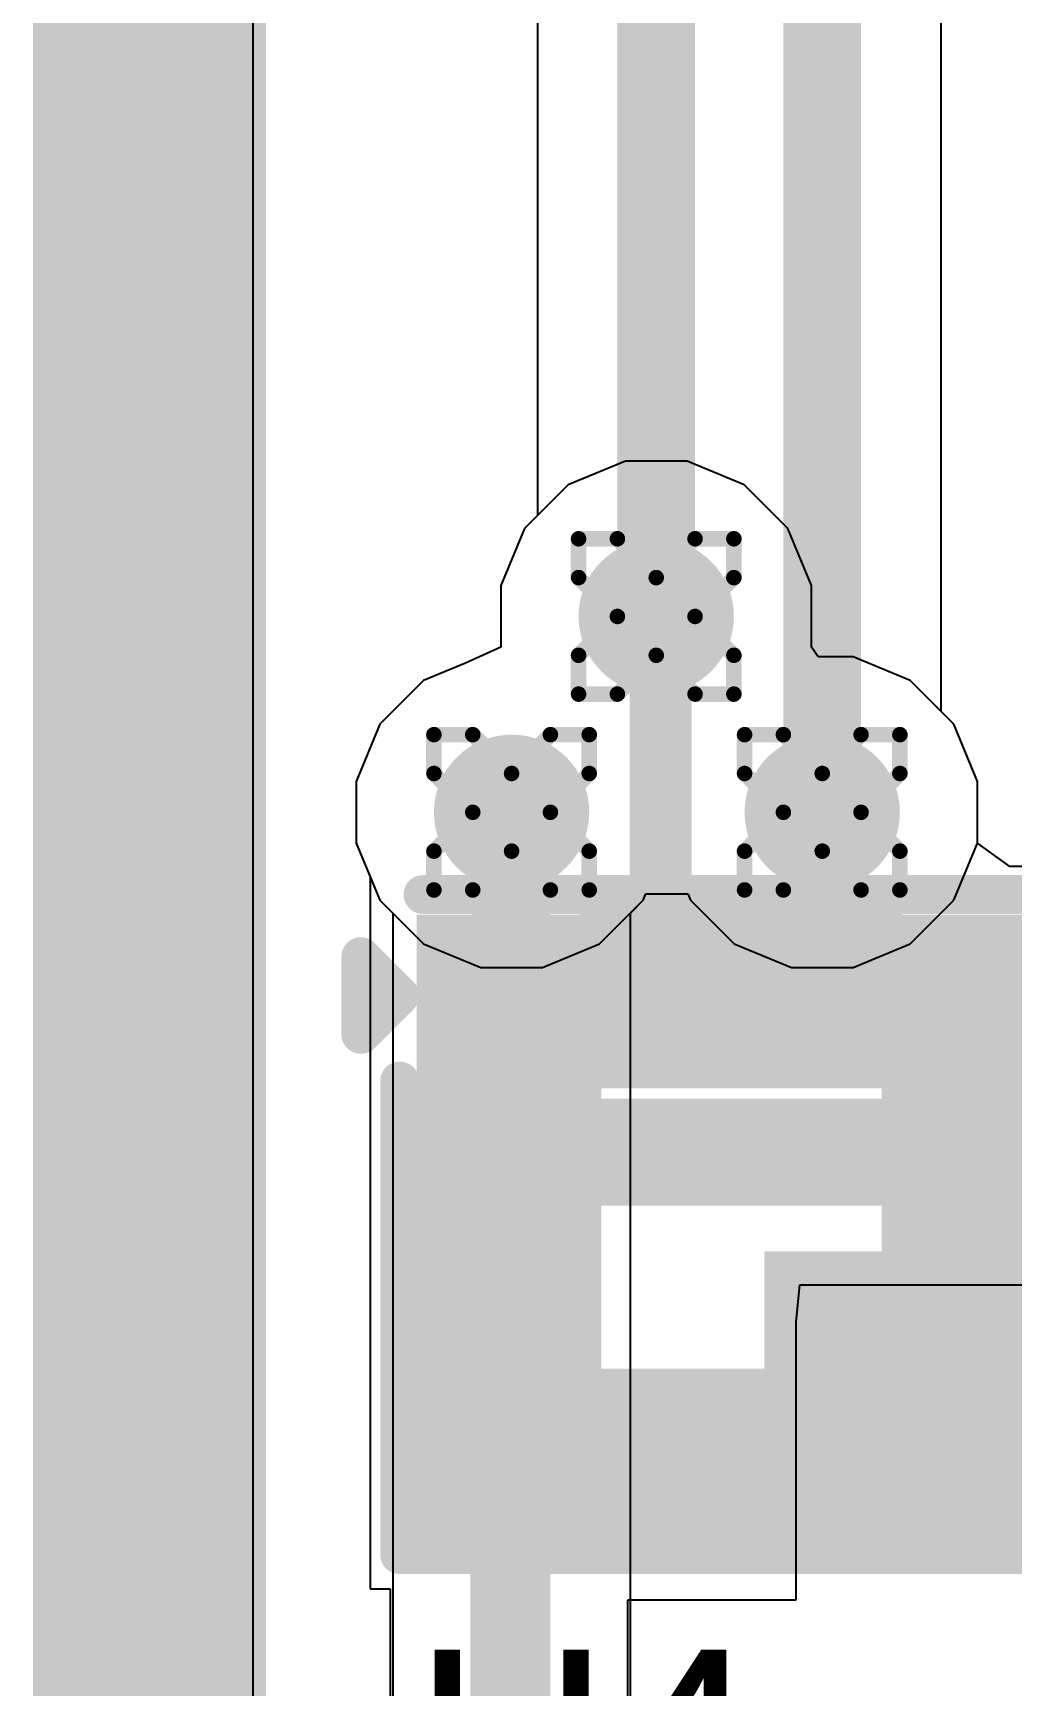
# Model space of a CAD drawing. Header units: inches. Extents: x -13 to 356, y -4 to 120.
# Drawn here: x -3.79 to -0.59, y 19.51 to 24.92 of the extents above; entities that cross this region are included whole.
import ezdxf

# ---------------------------------------------------------------- set-up
doc = ezdxf.new("R2010")
doc.units = ezdxf.units.IN
for name, color, linetype in [('Board_outline', 56, 'Continuous'), ('Bottom Layer', 5, 'Continuous'), ('Bottom Overlay', 54, 'Continuous'), ('Drill Drawing', 1, 'Continuous'), ('GND', 16, 'Continuous'), ('Keep-Out Layer', 6, 'Continuous'), ('POWER', 76, 'Continuous'), ('Top Layer', 1, 'Continuous'), ('Top Overlay', 2, 'Continuous'), ('Top Paste', 8, 'Continuous'), ('Top Solder', 216, 'Continuous'), ('Via Holes', 16, 'Continuous')]:
    doc.layers.add(name, color=color, linetype=linetype)
doc.styles.add('Arial', font='', dxfattribs={"height": 0.2})
doc.styles.get('Arial').set_extended_font_data('Arial')

# ---------------------------------------------------------------- blocks, each defined once
blk = doc.blocks.new('12_LGA__2_2__29')
at = {"layer": 'Top Layer'}
for points in [[(-0.96, 0.925), (-0.56, 0.925), (-0.56, 0.575), (-0.96, 0.575)], [(-0.425, 0.96), (-0.075, 0.96), (-0.075, 0.56), (-0.425, 0.56)], [(0.075, 0.96), (0.425, 0.96), (0.425, 0.56), (0.075, 0.56)], [(0.56, 0.925), (0.96, 0.925), (0.96, 0.575), (0.56, 0.575)], [(-0.96, 0.425), (-0.56, 0.425), (-0.56, 0.075), (-0.96, 0.075)], [(0.56, 0.425), (0.96, 0.425), (0.96, 0.075), (0.56, 0.075)], [(-0.96, -0.075), (-0.56, -0.075), (-0.56, -0.425), (-0.96, -0.425)], [(0.56, -0.075), (0.96, -0.075), (0.96, -0.425), (0.56, -0.425)], [(-0.96, -0.575), (-0.56, -0.575), (-0.56, -0.925), (-0.96, -0.925)], [(-0.425, -0.56), (-0.075, -0.56), (-0.075, -0.96), (-0.425, -0.96)], [(0.075, -0.56), (0.425, -0.56), (0.425, -0.96), (0.075, -0.96)], [(0.56, -0.575), (0.96, -0.575), (0.96, -0.925), (0.56, -0.925)]]:
    blk.add_hatch(color=1, dxfattribs=at).paths.add_polyline_path(points)
at = {"layer": 'Top Paste'}
for points in [[(-0.96, 0.925), (-0.56, 0.925), (-0.56, 0.575), (-0.96, 0.575)], [(-0.425, 0.96), (-0.075, 0.96), (-0.075, 0.56), (-0.425, 0.56)], [(0.075, 0.96), (0.425, 0.96), (0.425, 0.56), (0.075, 0.56)], [(0.56, 0.925), (0.96, 0.925), (0.96, 0.575), (0.56, 0.575)], [(-0.96, 0.425), (-0.56, 0.425), (-0.56, 0.075), (-0.96, 0.075)], [(0.56, 0.425), (0.96, 0.425), (0.96, 0.075), (0.56, 0.075)], [(-0.96, -0.075), (-0.56, -0.075), (-0.56, -0.425), (-0.96, -0.425)], [(0.56, -0.075), (0.96, -0.075), (0.96, -0.425), (0.56, -0.425)], [(-0.96, -0.575), (-0.56, -0.575), (-0.56, -0.925), (-0.96, -0.925)], [(-0.425, -0.56), (-0.075, -0.56), (-0.075, -0.96), (-0.425, -0.96)], [(0.075, -0.56), (0.425, -0.56), (0.425, -0.96), (0.075, -0.96)], [(0.56, -0.575), (0.96, -0.575), (0.96, -0.925), (0.56, -0.925)]]:
    blk.add_hatch(color=8, dxfattribs=at).paths.add_polyline_path(points)
at = {"layer": 'Top Solder'}
for points in [[(-0.5266, 1.0616), (0.0266, 1.0616), (0.0266, 0.4584), (-0.5266, 0.4584)], [(-0.0266, 1.0616), (0.5266, 1.0616), (0.5266, 0.4584), (-0.0266, 0.4584)], [(-1.0616, 1.0266), (-0.4584, 1.0266), (-0.4584, 0.4734), (-1.0616, 0.4734)], [(0.4584, 1.0266), (1.0616, 1.0266), (1.0616, 0.4734), (0.4584, 0.4734)], [(-1.0616, 0.5266), (-0.4584, 0.5266), (-0.4584, -0.0266), (-1.0616, -0.0266)], [(0.4584, 0.5266), (1.0616, 0.5266), (1.0616, -0.0266), (0.4584, -0.0266)], [(-1.0616, 0.0266), (-0.4584, 0.0266), (-0.4584, -0.5266), (-1.0616, -0.5266)], [(0.4584, 0.0266), (1.0616, 0.0266), (1.0616, -0.5266), (0.4584, -0.5266)], [(-1.0616, -0.4734), (-0.4584, -0.4734), (-0.4584, -1.0266), (-1.0616, -1.0266)], [(-0.5266, -0.4584), (0.0266, -0.4584), (0.0266, -1.0616), (-0.5266, -1.0616)], [(-0.0266, -0.4584), (0.5266, -0.4584), (0.5266, -1.0616), (-0.0266, -1.0616)], [(0.4584, -0.4734), (1.0616, -0.4734), (1.0616, -1.0266), (0.4584, -1.0266)]]:
    blk.add_hatch(color=216, dxfattribs=at).paths.add_polyline_path(points)
at = {"layer": 'Top Overlay'}
for points in [[(-1.0414, 1.0922, 0.127, 0.127, 0), (1.1176, 1.0922, 0.127, 0.127, 0)], [(1.1176, -1.0668, 0.127, 0.127, 0), (1.1176, 1.0922, 0.127, 0.127, 0)], [(-1.2446, 0.635, 0.127, 0.127, 0), (-1.2446, 0.889, 0.127, 0.127, 0)], [(-1.2446, 0.889, 0.127, 0.127, 0), (-1.1176, 0.762, 0.127, 0.127, 0)], [(-1.2446, 0.635, 0.127, 0.127, 0), (-1.1176, 0.762, 0.127, 0.127, 0)], [(-1.1176, -1.0668, 0.127, 0.127, 0), (-1.1176, 0.4826, 0.127, 0.127, 0)], [(-1.1176, -1.0668, 0.127, 0.127, 0), (1.1176, -1.0668, 0.127, 0.127, 0)]]:
    blk.add_lwpolyline(points, format="xyseb", dxfattribs=at)
for points in [[(-1.0732, 1.0922, 0.0635, 0.0635, 1), (-1.0096, 1.0922, 0.0635, 0.0635, 1)], [(1.0858, 1.0922, 0.0635, 0.0635, 1), (1.1494, 1.0922, 0.0635, 0.0635, 1)], [(1.0858, 1.0922, 0.0635, 0.0635, 1), (1.1494, 1.0922, 0.0635, 0.0635, 1)], [(-1.2764, 0.889, 0.0635, 0.0635, 1), (-1.2128, 0.889, 0.0635, 0.0635, 1)], [(-1.2764, 0.889, 0.0635, 0.0635, 1), (-1.2128, 0.889, 0.0635, 0.0635, 1)], [(-1.1494, 0.762, 0.0635, 0.0635, 1), (-1.0858, 0.762, 0.0635, 0.0635, 1)], [(-1.1494, 0.762, 0.0635, 0.0635, 1), (-1.0858, 0.762, 0.0635, 0.0635, 1)], [(-1.2764, 0.635, 0.0635, 0.0635, 1), (-1.2128, 0.635, 0.0635, 0.0635, 1)], [(-1.2764, 0.635, 0.0635, 0.0635, 1), (-1.2128, 0.635, 0.0635, 0.0635, 1)], [(-1.1494, 0.4826, 0.0635, 0.0635, 1), (-1.0858, 0.4826, 0.0635, 0.0635, 1)], [(-1.1494, -1.0668, 0.0635, 0.0635, 1), (-1.0858, -1.0668, 0.0635, 0.0635, 1)], [(-1.1494, -1.0668, 0.0635, 0.0635, 1), (-1.0858, -1.0668, 0.0635, 0.0635, 1)], [(1.0858, -1.0668, 0.0635, 0.0635, 1), (1.1494, -1.0668, 0.0635, 0.0635, 1)], [(1.0858, -1.0668, 0.0635, 0.0635, 1), (1.1494, -1.0668, 0.0635, 0.0635, 1)]]:
    blk.add_lwpolyline(points, format="xyseb", close=True, dxfattribs=at)

msp = doc.modelspace()

# ---------------------------------------------------------------- hatches: boundary and pattern name
at = {"layer": 'Bottom Layer'}
h = msp.add_hatch(color=5, dxfattribs=at)
edge = h.paths.add_edge_path()
edge.add_arc((-1.7518, 23.0076), 0.254, 0, 360)
h = msp.add_hatch(color=5, dxfattribs=at)
edge = h.paths.add_edge_path()
edge.add_arc((-2.2249, 22.367), 0.254, 0, 360)
h = msp.add_hatch(color=5, dxfattribs=at)
edge = h.paths.add_edge_path()
edge.add_arc((-1.2089, 22.367), 0.254, 0, 360)
at = {"layer": 'GND'}
h = msp.add_hatch(color=16, dxfattribs=at)
edge = h.paths.add_edge_path()
edge.add_arc((-1.7518, 23.0076), 0.254, 0, 360)
h = msp.add_hatch(color=16, dxfattribs=at)
edge = h.paths.add_edge_path()
edge.add_arc((-2.2249, 22.367), 0.254, 0, 360)
h = msp.add_hatch(color=16, dxfattribs=at)
edge = h.paths.add_edge_path()
edge.add_arc((-1.2089, 22.367), 0.254, 0, 360)
at = {"layer": 'POWER'}
h = msp.add_hatch(color=76, dxfattribs=at)
edge = h.paths.add_edge_path()
edge.add_arc((-1.7518, 23.0076), 0.254, 0, 360)
h = msp.add_hatch(color=76, dxfattribs=at)
edge = h.paths.add_edge_path()
edge.add_arc((-2.2249, 22.367), 0.254, 0, 360)
h = msp.add_hatch(color=76, dxfattribs=at)
edge = h.paths.add_edge_path()
edge.add_arc((-1.2089, 22.367), 0.254, 0, 360)
at = {"layer": 'Top Layer'}
h = msp.add_hatch(color=1, dxfattribs=at)
edge = h.paths.add_edge_path()
edge.add_arc((-1.7518, 23.0076), 0.254, 0, 360)
h = msp.add_hatch(color=1, dxfattribs=at)
edge = h.paths.add_edge_path()
edge.add_arc((-2.2249, 22.367), 0.254, 0, 360)
h = msp.add_hatch(color=1, dxfattribs=at)
edge = h.paths.add_edge_path()
edge.add_arc((-1.2089, 22.367), 0.254, 0, 360)
for points in [[(-0.7132, 21.0808), (1.9284, 21.0808), (1.9284, 21.9308), (-0.7132, 21.9308)], [(-2.2332, 21.0808), (-0.7132, 21.0808), (-0.7132, 21.4308), (-2.2332, 21.4308)], [(-1.3982, 20.0458), (-0.5132, 20.0458), (-0.5132, 20.9308), (-1.3982, 20.9308)], [(-1.3982, 19.8836), (1.9283, 19.8836), (1.9283, 20.2836), (-1.3982, 20.2836)]]:
    msp.add_hatch(color=1, dxfattribs=at).paths.add_polyline_path(points)
at = {"layer": 'Via Holes'}
h = msp.add_hatch(color=7, dxfattribs=at)
edge = h.paths.add_edge_path()
edge.add_arc((-1.7518, 23.0076), 0.127, 0, 360)
h = msp.add_hatch(color=7, dxfattribs=at)
edge = h.paths.add_edge_path()
edge.add_arc((-2.2249, 22.367), 0.127, 0, 360)
h = msp.add_hatch(color=7, dxfattribs=at)
edge = h.paths.add_edge_path()
edge.add_arc((-1.2089, 22.367), 0.127, 0, 360)

# ---------------------------------------------------------------- linework, layer by layer
at = {"layer": 'Board_outline'}
for points in [[(-3.4089, -2.0833, 0.762, 0.762, 0), (-3.4089, 42.6767, 0.762, 0.762, 0)], [(-3.4089, -2.0833, 0.762, 0.762, 0), (-3.4089, 42.6767, 0.762, 0.762, 0)], [(-3.4089, -2.0833, 0.762, 0.762, 0), (-3.4089, 42.6767, 0.762, 0.762, 0)], [(-3.4089, -2.1087, 0.762, 0.762, 0), (-3.4089, 42.6513, 0.762, 0.762, 0)]]:
    msp.add_lwpolyline(points, format="xyseb", dxfattribs=at)
at = {"layer": 'Bottom Layer'}
for p, q in [((-3.0702, -2.0604), (-3.0702, 42.6767)), ((-2.1403, 27.3749), (-2.1403, 23.3376)), ((-0.8204, 22.697), (-0.8204, 27.0792)), ((-2.1403, 23.3376), (-2.1825, 23.2954)), ((-2.1825, 23.2954), (-2.2598, 23.1086)), ((-2.2598, 23.1086), (-2.2598, 22.9066)), ((-2.2598, 22.9066), (-2.3757, 22.8544)), ((-2.3757, 22.8544), (-2.5127, 22.7977)), ((-2.5127, 22.7977), (-2.6556, 22.6548)), ((-2.6556, 22.6548), (-2.7329, 22.468)), ((-0.7782, 22.6548), (-0.8204, 22.697)), ((-0.7009, 22.468), (-0.7782, 22.6548)), ((-2.7329, 22.468), (-2.7329, 22.266)), ((-0.7009, 22.266), (-0.7009, 22.468)), ((-2.7329, 22.266), (-2.6556, 22.0792)), ((-0.7782, 22.0792), (-0.7009, 22.266)), ((-2.6556, 22.0792), (-2.6134, 22.037)), ((-1.8365, 22.037), (-1.7943, 22.0792)), ((-1.7943, 22.0792), (-1.7856, 22.1)), ((-1.7856, 22.1), (-1.6482, 22.1)), ((-1.6482, 22.1), (-1.6396, 22.0792)), ((-1.6396, 22.0792), (-1.4967, 21.9363)), ((-0.9211, 21.9363), (-0.7782, 22.0792)), ((-2.6134, 22.037), (-2.6134, 18.0957)), ((-1.8365, 18.924), (-1.8365, 22.037)), ((-1.4967, 21.9363), (-1.3099, 21.859)), ((-1.1079, 21.859), (-0.9211, 21.9363)), ((-1.3099, 21.859), (-1.1079, 21.859))]:
    msp.add_line(p, q, dxfattribs=at)
for points in [[(-1.7518, 23.0076, 0.254, 0.254, 0), (-1.7518, 27.3749, 0.254, 0.254, 0)], [(-1.2089, 22.367, 0.254, 0.254, 0), (-1.2089, 27.2401, 0.254, 0.254, 0)], [(-2.2249, 17.7658, 0.254, 0.254, 0), (-2.2249, 22.367, 0.254, 0.254, 0)]]:
    msp.add_lwpolyline(points, format="xyseb", dxfattribs=at)
for points in [[(-1.8153, 23.0076, 0.127, 0.127, 1), (-1.6883, 23.0076, 0.127, 0.127, 1)], [(-2.2884, 22.367, 0.127, 0.127, 1), (-2.1614, 22.367, 0.127, 0.127, 1)], [(-1.2724, 22.367, 0.127, 0.127, 1), (-1.1454, 22.367, 0.127, 0.127, 1)]]:
    msp.add_lwpolyline(points, format="xyseb", close=True, dxfattribs=at)
at = {"layer": 'Bottom Overlay'}
msp.add_lwpolyline([(-3.4089, -2.0833, 0.762, 0.762, 0), (-3.4089, 42.6767, 0.762, 0.762, 0)], format="xyseb", dxfattribs=at)
at = {"layer": 'Drill Drawing'}
for points in [[(-2.0058, 23.1346, 0.0508, 0.0508, 0), (-2.0058, 23.2616, 0.0508, 0.0508, 0)], [(-2.0058, 23.2616, 0.0508, 0.0508, 0), (-1.8788, 23.2616, 0.0508, 0.0508, 0)], [(-1.8788, 23.2616, 0.0508, 0.0508, 0), (-1.7518, 23.1346, 0.0508, 0.0508, 0)], [(-1.7518, 23.1346, 0.0508, 0.0508, 0), (-1.6248, 23.2616, 0.0508, 0.0508, 0)], [(-1.6248, 23.2616, 0.0508, 0.0508, 0), (-1.4978, 23.2616, 0.0508, 0.0508, 0)], [(-1.4978, 23.1346, 0.0508, 0.0508, 0), (-1.4978, 23.2616, 0.0508, 0.0508, 0)], [(-2.0058, 23.1346, 0.0508, 0.0508, 0), (-1.8788, 23.0076, 0.0508, 0.0508, 0)], [(-1.6248, 23.0076, 0.0508, 0.0508, 0), (-1.4978, 23.1346, 0.0508, 0.0508, 0)], [(-2.0058, 22.8806, 0.0508, 0.0508, 0), (-1.8788, 23.0076, 0.0508, 0.0508, 0)], [(-1.6248, 23.0076, 0.0508, 0.0508, 0), (-1.4978, 22.8806, 0.0508, 0.0508, 0)], [(-2.0058, 22.7536, 0.0508, 0.0508, 0), (-2.0058, 22.8806, 0.0508, 0.0508, 0)], [(-1.8788, 22.7536, 0.0508, 0.0508, 0), (-1.7518, 22.8806, 0.0508, 0.0508, 0)], [(-1.7518, 22.8806, 0.0508, 0.0508, 0), (-1.6248, 22.7536, 0.0508, 0.0508, 0)], [(-1.4978, 22.7536, 0.0508, 0.0508, 0), (-1.4978, 22.8806, 0.0508, 0.0508, 0)], [(-2.0058, 22.7536, 0.0508, 0.0508, 0), (-1.8788, 22.7536, 0.0508, 0.0508, 0)], [(-1.6248, 22.7536, 0.0508, 0.0508, 0), (-1.4978, 22.7536, 0.0508, 0.0508, 0)], [(-2.4789, 22.494, 0.0508, 0.0508, 0), (-2.4789, 22.621, 0.0508, 0.0508, 0)], [(-2.4789, 22.621, 0.0508, 0.0508, 0), (-2.3519, 22.621, 0.0508, 0.0508, 0)], [(-2.3519, 22.621, 0.0508, 0.0508, 0), (-2.2249, 22.494, 0.0508, 0.0508, 0)], [(-2.2249, 22.494, 0.0508, 0.0508, 0), (-2.0979, 22.621, 0.0508, 0.0508, 0)], [(-2.0979, 22.621, 0.0508, 0.0508, 0), (-1.9709, 22.621, 0.0508, 0.0508, 0)], [(-1.9709, 22.494, 0.0508, 0.0508, 0), (-1.9709, 22.621, 0.0508, 0.0508, 0)], [(-1.4629, 22.494, 0.0508, 0.0508, 0), (-1.4629, 22.621, 0.0508, 0.0508, 0)], [(-1.4629, 22.621, 0.0508, 0.0508, 0), (-1.3359, 22.621, 0.0508, 0.0508, 0)], [(-1.3359, 22.621, 0.0508, 0.0508, 0), (-1.2089, 22.494, 0.0508, 0.0508, 0)], [(-1.2089, 22.494, 0.0508, 0.0508, 0), (-1.0819, 22.621, 0.0508, 0.0508, 0)], [(-1.0819, 22.621, 0.0508, 0.0508, 0), (-0.9549, 22.621, 0.0508, 0.0508, 0)], [(-0.9549, 22.494, 0.0508, 0.0508, 0), (-0.9549, 22.621, 0.0508, 0.0508, 0)], [(-2.4789, 22.494, 0.0508, 0.0508, 0), (-2.3519, 22.367, 0.0508, 0.0508, 0)], [(-2.0979, 22.367, 0.0508, 0.0508, 0), (-1.9709, 22.494, 0.0508, 0.0508, 0)], [(-1.4629, 22.494, 0.0508, 0.0508, 0), (-1.3359, 22.367, 0.0508, 0.0508, 0)], [(-1.0819, 22.367, 0.0508, 0.0508, 0), (-0.9549, 22.494, 0.0508, 0.0508, 0)], [(-2.4789, 22.24, 0.0508, 0.0508, 0), (-2.3519, 22.367, 0.0508, 0.0508, 0)], [(-2.0979, 22.367, 0.0508, 0.0508, 0), (-1.9709, 22.24, 0.0508, 0.0508, 0)], [(-1.4629, 22.24, 0.0508, 0.0508, 0), (-1.3359, 22.367, 0.0508, 0.0508, 0)], [(-1.0819, 22.367, 0.0508, 0.0508, 0), (-0.9549, 22.24, 0.0508, 0.0508, 0)], [(-2.4789, 22.113, 0.0508, 0.0508, 0), (-2.4789, 22.24, 0.0508, 0.0508, 0)], [(-2.3519, 22.113, 0.0508, 0.0508, 0), (-2.2249, 22.24, 0.0508, 0.0508, 0)], [(-2.2249, 22.24, 0.0508, 0.0508, 0), (-2.0979, 22.113, 0.0508, 0.0508, 0)], [(-1.9709, 22.113, 0.0508, 0.0508, 0), (-1.9709, 22.24, 0.0508, 0.0508, 0)], [(-1.4629, 22.113, 0.0508, 0.0508, 0), (-1.4629, 22.24, 0.0508, 0.0508, 0)], [(-1.3359, 22.113, 0.0508, 0.0508, 0), (-1.2089, 22.24, 0.0508, 0.0508, 0)], [(-1.2089, 22.24, 0.0508, 0.0508, 0), (-1.0819, 22.113, 0.0508, 0.0508, 0)], [(-0.9549, 22.113, 0.0508, 0.0508, 0), (-0.9549, 22.24, 0.0508, 0.0508, 0)], [(-2.4789, 22.113, 0.0508, 0.0508, 0), (-2.3519, 22.113, 0.0508, 0.0508, 0)], [(-2.0979, 22.113, 0.0508, 0.0508, 0), (-1.9709, 22.113, 0.0508, 0.0508, 0)], [(-1.4629, 22.113, 0.0508, 0.0508, 0), (-1.3359, 22.113, 0.0508, 0.0508, 0)], [(-1.0819, 22.113, 0.0508, 0.0508, 0), (-0.9549, 22.113, 0.0508, 0.0508, 0)]]:
    msp.add_lwpolyline(points, format="xyseb", dxfattribs=at)
for points in [[(-2.0185, 23.2616, 0.0254, 0.0254, 1), (-1.9931, 23.2616, 0.0254, 0.0254, 1)], [(-2.0185, 23.2616, 0.0254, 0.0254, 1), (-1.9931, 23.2616, 0.0254, 0.0254, 1)], [(-1.8915, 23.2616, 0.0254, 0.0254, 1), (-1.8661, 23.2616, 0.0254, 0.0254, 1)], [(-1.8915, 23.2616, 0.0254, 0.0254, 1), (-1.8661, 23.2616, 0.0254, 0.0254, 1)], [(-1.6375, 23.2616, 0.0254, 0.0254, 1), (-1.6121, 23.2616, 0.0254, 0.0254, 1)], [(-1.6375, 23.2616, 0.0254, 0.0254, 1), (-1.6121, 23.2616, 0.0254, 0.0254, 1)], [(-1.5105, 23.2616, 0.0254, 0.0254, 1), (-1.4851, 23.2616, 0.0254, 0.0254, 1)], [(-1.5105, 23.2616, 0.0254, 0.0254, 1), (-1.4851, 23.2616, 0.0254, 0.0254, 1)], [(-2.0185, 23.1346, 0.0254, 0.0254, 1), (-1.9931, 23.1346, 0.0254, 0.0254, 1)], [(-2.0185, 23.1346, 0.0254, 0.0254, 1), (-1.9931, 23.1346, 0.0254, 0.0254, 1)], [(-1.7645, 23.1346, 0.0254, 0.0254, 1), (-1.7391, 23.1346, 0.0254, 0.0254, 1)], [(-1.7645, 23.1346, 0.0254, 0.0254, 1), (-1.7391, 23.1346, 0.0254, 0.0254, 1)], [(-1.5105, 23.1346, 0.0254, 0.0254, 1), (-1.4851, 23.1346, 0.0254, 0.0254, 1)], [(-1.5105, 23.1346, 0.0254, 0.0254, 1), (-1.4851, 23.1346, 0.0254, 0.0254, 1)], [(-1.8915, 23.0076, 0.0254, 0.0254, 1), (-1.8661, 23.0076, 0.0254, 0.0254, 1)], [(-1.8915, 23.0076, 0.0254, 0.0254, 1), (-1.8661, 23.0076, 0.0254, 0.0254, 1)], [(-1.6375, 23.0076, 0.0254, 0.0254, 1), (-1.6121, 23.0076, 0.0254, 0.0254, 1)], [(-1.6375, 23.0076, 0.0254, 0.0254, 1), (-1.6121, 23.0076, 0.0254, 0.0254, 1)], [(-2.0185, 22.8806, 0.0254, 0.0254, 1), (-1.9931, 22.8806, 0.0254, 0.0254, 1)], [(-2.0185, 22.8806, 0.0254, 0.0254, 1), (-1.9931, 22.8806, 0.0254, 0.0254, 1)], [(-1.7645, 22.8806, 0.0254, 0.0254, 1), (-1.7391, 22.8806, 0.0254, 0.0254, 1)], [(-1.7645, 22.8806, 0.0254, 0.0254, 1), (-1.7391, 22.8806, 0.0254, 0.0254, 1)], [(-1.5105, 22.8806, 0.0254, 0.0254, 1), (-1.4851, 22.8806, 0.0254, 0.0254, 1)], [(-1.5105, 22.8806, 0.0254, 0.0254, 1), (-1.4851, 22.8806, 0.0254, 0.0254, 1)], [(-2.0185, 22.7536, 0.0254, 0.0254, 1), (-1.9931, 22.7536, 0.0254, 0.0254, 1)], [(-2.0185, 22.7536, 0.0254, 0.0254, 1), (-1.9931, 22.7536, 0.0254, 0.0254, 1)], [(-1.8915, 22.7536, 0.0254, 0.0254, 1), (-1.8661, 22.7536, 0.0254, 0.0254, 1)], [(-1.8915, 22.7536, 0.0254, 0.0254, 1), (-1.8661, 22.7536, 0.0254, 0.0254, 1)], [(-1.6375, 22.7536, 0.0254, 0.0254, 1), (-1.6121, 22.7536, 0.0254, 0.0254, 1)], [(-1.6375, 22.7536, 0.0254, 0.0254, 1), (-1.6121, 22.7536, 0.0254, 0.0254, 1)], [(-1.5105, 22.7536, 0.0254, 0.0254, 1), (-1.4851, 22.7536, 0.0254, 0.0254, 1)], [(-1.5105, 22.7536, 0.0254, 0.0254, 1), (-1.4851, 22.7536, 0.0254, 0.0254, 1)], [(-2.4916, 22.621, 0.0254, 0.0254, 1), (-2.4662, 22.621, 0.0254, 0.0254, 1)], [(-2.4916, 22.621, 0.0254, 0.0254, 1), (-2.4662, 22.621, 0.0254, 0.0254, 1)], [(-2.3646, 22.621, 0.0254, 0.0254, 1), (-2.3392, 22.621, 0.0254, 0.0254, 1)], [(-2.3646, 22.621, 0.0254, 0.0254, 1), (-2.3392, 22.621, 0.0254, 0.0254, 1)], [(-2.1106, 22.621, 0.0254, 0.0254, 1), (-2.0852, 22.621, 0.0254, 0.0254, 1)], [(-2.1106, 22.621, 0.0254, 0.0254, 1), (-2.0852, 22.621, 0.0254, 0.0254, 1)], [(-1.9836, 22.621, 0.0254, 0.0254, 1), (-1.9582, 22.621, 0.0254, 0.0254, 1)], [(-1.9836, 22.621, 0.0254, 0.0254, 1), (-1.9582, 22.621, 0.0254, 0.0254, 1)], [(-1.4756, 22.621, 0.0254, 0.0254, 1), (-1.4502, 22.621, 0.0254, 0.0254, 1)], [(-1.4756, 22.621, 0.0254, 0.0254, 1), (-1.4502, 22.621, 0.0254, 0.0254, 1)], [(-1.3486, 22.621, 0.0254, 0.0254, 1), (-1.3232, 22.621, 0.0254, 0.0254, 1)], [(-1.3486, 22.621, 0.0254, 0.0254, 1), (-1.3232, 22.621, 0.0254, 0.0254, 1)], [(-1.0946, 22.621, 0.0254, 0.0254, 1), (-1.0692, 22.621, 0.0254, 0.0254, 1)], [(-1.0946, 22.621, 0.0254, 0.0254, 1), (-1.0692, 22.621, 0.0254, 0.0254, 1)], [(-0.9676, 22.621, 0.0254, 0.0254, 1), (-0.9422, 22.621, 0.0254, 0.0254, 1)], [(-0.9676, 22.621, 0.0254, 0.0254, 1), (-0.9422, 22.621, 0.0254, 0.0254, 1)], [(-2.4916, 22.494, 0.0254, 0.0254, 1), (-2.4662, 22.494, 0.0254, 0.0254, 1)], [(-2.4916, 22.494, 0.0254, 0.0254, 1), (-2.4662, 22.494, 0.0254, 0.0254, 1)], [(-2.2376, 22.494, 0.0254, 0.0254, 1), (-2.2122, 22.494, 0.0254, 0.0254, 1)], [(-2.2376, 22.494, 0.0254, 0.0254, 1), (-2.2122, 22.494, 0.0254, 0.0254, 1)], [(-1.9836, 22.494, 0.0254, 0.0254, 1), (-1.9582, 22.494, 0.0254, 0.0254, 1)], [(-1.9836, 22.494, 0.0254, 0.0254, 1), (-1.9582, 22.494, 0.0254, 0.0254, 1)], [(-1.4756, 22.494, 0.0254, 0.0254, 1), (-1.4502, 22.494, 0.0254, 0.0254, 1)], [(-1.4756, 22.494, 0.0254, 0.0254, 1), (-1.4502, 22.494, 0.0254, 0.0254, 1)], [(-1.2216, 22.494, 0.0254, 0.0254, 1), (-1.1962, 22.494, 0.0254, 0.0254, 1)], [(-1.2216, 22.494, 0.0254, 0.0254, 1), (-1.1962, 22.494, 0.0254, 0.0254, 1)], [(-0.9676, 22.494, 0.0254, 0.0254, 1), (-0.9422, 22.494, 0.0254, 0.0254, 1)], [(-0.9676, 22.494, 0.0254, 0.0254, 1), (-0.9422, 22.494, 0.0254, 0.0254, 1)], [(-2.3646, 22.367, 0.0254, 0.0254, 1), (-2.3392, 22.367, 0.0254, 0.0254, 1)], [(-2.3646, 22.367, 0.0254, 0.0254, 1), (-2.3392, 22.367, 0.0254, 0.0254, 1)], [(-2.1106, 22.367, 0.0254, 0.0254, 1), (-2.0852, 22.367, 0.0254, 0.0254, 1)], [(-2.1106, 22.367, 0.0254, 0.0254, 1), (-2.0852, 22.367, 0.0254, 0.0254, 1)], [(-1.3486, 22.367, 0.0254, 0.0254, 1), (-1.3232, 22.367, 0.0254, 0.0254, 1)], [(-1.3486, 22.367, 0.0254, 0.0254, 1), (-1.3232, 22.367, 0.0254, 0.0254, 1)], [(-1.0946, 22.367, 0.0254, 0.0254, 1), (-1.0692, 22.367, 0.0254, 0.0254, 1)], [(-1.0946, 22.367, 0.0254, 0.0254, 1), (-1.0692, 22.367, 0.0254, 0.0254, 1)], [(-2.4916, 22.24, 0.0254, 0.0254, 1), (-2.4662, 22.24, 0.0254, 0.0254, 1)], [(-2.4916, 22.24, 0.0254, 0.0254, 1), (-2.4662, 22.24, 0.0254, 0.0254, 1)], [(-2.2376, 22.24, 0.0254, 0.0254, 1), (-2.2122, 22.24, 0.0254, 0.0254, 1)], [(-2.2376, 22.24, 0.0254, 0.0254, 1), (-2.2122, 22.24, 0.0254, 0.0254, 1)], [(-1.9836, 22.24, 0.0254, 0.0254, 1), (-1.9582, 22.24, 0.0254, 0.0254, 1)], [(-1.9836, 22.24, 0.0254, 0.0254, 1), (-1.9582, 22.24, 0.0254, 0.0254, 1)], [(-1.4756, 22.24, 0.0254, 0.0254, 1), (-1.4502, 22.24, 0.0254, 0.0254, 1)], [(-1.4756, 22.24, 0.0254, 0.0254, 1), (-1.4502, 22.24, 0.0254, 0.0254, 1)], [(-1.2216, 22.24, 0.0254, 0.0254, 1), (-1.1962, 22.24, 0.0254, 0.0254, 1)], [(-1.2216, 22.24, 0.0254, 0.0254, 1), (-1.1962, 22.24, 0.0254, 0.0254, 1)], [(-0.9676, 22.24, 0.0254, 0.0254, 1), (-0.9422, 22.24, 0.0254, 0.0254, 1)], [(-0.9676, 22.24, 0.0254, 0.0254, 1), (-0.9422, 22.24, 0.0254, 0.0254, 1)], [(-2.4916, 22.113, 0.0254, 0.0254, 1), (-2.4662, 22.113, 0.0254, 0.0254, 1)], [(-2.4916, 22.113, 0.0254, 0.0254, 1), (-2.4662, 22.113, 0.0254, 0.0254, 1)], [(-2.3646, 22.113, 0.0254, 0.0254, 1), (-2.3392, 22.113, 0.0254, 0.0254, 1)], [(-2.3646, 22.113, 0.0254, 0.0254, 1), (-2.3392, 22.113, 0.0254, 0.0254, 1)], [(-2.1106, 22.113, 0.0254, 0.0254, 1), (-2.0852, 22.113, 0.0254, 0.0254, 1)], [(-2.1106, 22.113, 0.0254, 0.0254, 1), (-2.0852, 22.113, 0.0254, 0.0254, 1)], [(-1.9836, 22.113, 0.0254, 0.0254, 1), (-1.9582, 22.113, 0.0254, 0.0254, 1)], [(-1.9836, 22.113, 0.0254, 0.0254, 1), (-1.9582, 22.113, 0.0254, 0.0254, 1)], [(-1.4756, 22.113, 0.0254, 0.0254, 1), (-1.4502, 22.113, 0.0254, 0.0254, 1)], [(-1.4756, 22.113, 0.0254, 0.0254, 1), (-1.4502, 22.113, 0.0254, 0.0254, 1)], [(-1.3486, 22.113, 0.0254, 0.0254, 1), (-1.3232, 22.113, 0.0254, 0.0254, 1)], [(-1.3486, 22.113, 0.0254, 0.0254, 1), (-1.3232, 22.113, 0.0254, 0.0254, 1)], [(-1.0946, 22.113, 0.0254, 0.0254, 1), (-1.0692, 22.113, 0.0254, 0.0254, 1)], [(-1.0946, 22.113, 0.0254, 0.0254, 1), (-1.0692, 22.113, 0.0254, 0.0254, 1)], [(-0.9676, 22.113, 0.0254, 0.0254, 1), (-0.9422, 22.113, 0.0254, 0.0254, 1)], [(-0.9676, 22.113, 0.0254, 0.0254, 1), (-0.9422, 22.113, 0.0254, 0.0254, 1)]]:
    msp.add_lwpolyline(points, format="xyseb", close=True, dxfattribs=at)
at = {"layer": 'GND'}
for p, q in [((-3.0702, -2.0604), (-3.0702, 42.6767)), ((-1.8528, 23.5156), (-2.0396, 23.4383)), ((-1.6508, 23.5156), (-1.8528, 23.5156)), ((-1.464, 23.4383), (-1.6508, 23.5156)), ((-2.0396, 23.4383), (-2.1825, 23.2954)), ((-1.3211, 23.2954), (-1.464, 23.4383)), ((-2.1825, 23.2954), (-2.2598, 23.1086)), ((-1.2438, 23.1086), (-1.3211, 23.2954)), ((-2.2598, 23.1086), (-2.2598, 22.9066)), ((-1.2438, 22.9066), (-1.2438, 23.1086)), ((-2.2598, 22.9066), (-2.3757, 22.8544)), ((-1.2227, 22.875), (-1.2438, 22.9066)), ((-1.1079, 22.875), (-1.2227, 22.875)), ((-0.9211, 22.7977), (-1.1079, 22.875)), ((-2.3757, 22.8544), (-2.5127, 22.7977)), ((-2.5127, 22.7977), (-2.6556, 22.6548)), ((-0.7782, 22.6548), (-0.9211, 22.7977)), ((-2.6556, 22.6548), (-2.7329, 22.468)), ((-0.7009, 22.468), (-0.7782, 22.6548)), ((-2.7329, 22.468), (-2.7329, 22.266)), ((-0.7009, 22.266), (-0.7009, 22.468)), ((-2.7329, 22.266), (-2.6556, 22.0792)), ((-0.7782, 22.0792), (-0.7009, 22.266)), ((-2.6556, 22.0792), (-2.5127, 21.9363)), ((-1.9372, 21.9363), (-1.7943, 22.0792)), ((-1.7943, 22.0792), (-1.7856, 22.1)), ((-1.7856, 22.1), (-1.6482, 22.1)), ((-1.6482, 22.1), (-1.6396, 22.0792)), ((-1.6396, 22.0792), (-1.4967, 21.9363)), ((-0.9211, 21.9363), (-0.7782, 22.0792)), ((-2.5127, 21.9363), (-2.326, 21.859)), ((-2.1239, 21.859), (-1.9372, 21.9363)), ((-1.4967, 21.9363), (-1.3099, 21.859)), ((-1.1079, 21.859), (-0.9211, 21.9363)), ((-2.326, 21.859), (-2.1239, 21.859)), ((-1.3099, 21.859), (-1.1079, 21.859))]:
    msp.add_line(p, q, dxfattribs=at)
at = {"layer": 'Keep-Out Layer'}
msp.add_lwpolyline([(-3.4089, -2.0833, 0.1565, 0.1565, 0), (-3.4089, 42.6767, 0.1565, 0.1565, 0)], format="xyseb", dxfattribs=at)
msp.add_lwpolyline([(-3.4089, -2.0833, 0.1565, 0.1565, 0), (-3.4089, 42.6767, 0.1565, 0.1565, 0)], format="xyseb", dxfattribs=at)
at = {"layer": 'POWER'}
for p, q in [((-3.0702, 7.8863), (-3.0702, 42.6767)), ((-1.8528, 23.5156), (-2.0396, 23.4383)), ((-1.6508, 23.5156), (-1.8528, 23.5156)), ((-1.464, 23.4383), (-1.6508, 23.5156)), ((-2.0396, 23.4383), (-2.1825, 23.2954)), ((-1.3211, 23.2954), (-1.464, 23.4383)), ((-2.1825, 23.2954), (-2.2598, 23.1086)), ((-1.2438, 23.1086), (-1.3211, 23.2954)), ((-2.2598, 23.1086), (-2.2598, 22.9066)), ((-1.2438, 22.9066), (-1.2438, 23.1086)), ((-2.2598, 22.9066), (-2.3757, 22.8544)), ((-1.2227, 22.875), (-1.2438, 22.9066)), ((-1.1079, 22.875), (-1.2227, 22.875)), ((-0.9211, 22.7977), (-1.1079, 22.875)), ((-2.3757, 22.8544), (-2.5127, 22.7977)), ((-2.5127, 22.7977), (-2.6556, 22.6548)), ((-0.7782, 22.6548), (-0.9211, 22.7977)), ((-2.6556, 22.6548), (-2.7329, 22.468)), ((-0.7009, 22.468), (-0.7782, 22.6548)), ((-2.7329, 22.468), (-2.7329, 22.266)), ((-0.7009, 22.266), (-0.7009, 22.468)), ((-2.7329, 22.266), (-2.6556, 22.0792)), ((-0.7782, 22.0792), (-0.7009, 22.266)), ((-2.6556, 22.0792), (-2.5127, 21.9363)), ((-1.9372, 21.9363), (-1.7943, 22.0792)), ((-1.7943, 22.0792), (-1.7856, 22.1)), ((-1.7856, 22.1), (-1.6482, 22.1)), ((-1.6482, 22.1), (-1.6396, 22.0792)), ((-1.6396, 22.0792), (-1.4967, 21.9363)), ((-0.9211, 21.9363), (-0.7782, 22.0792)), ((-2.5127, 21.9363), (-2.326, 21.859)), ((-2.1239, 21.859), (-1.9372, 21.9363)), ((-1.4967, 21.9363), (-1.3099, 21.859)), ((-1.1079, 21.859), (-0.9211, 21.9363)), ((-2.326, 21.859), (-2.1239, 21.859)), ((-1.3099, 21.859), (-1.1079, 21.859))]:
    msp.add_line(p, q, dxfattribs=at)
at = {"layer": 'Top Layer'}
for p, q in [((-3.0702, -2.0604), (-3.0702, 42.6767)), ((-1.8528, 23.5156), (-2.0396, 23.4383)), ((-1.6508, 23.5156), (-1.8528, 23.5156)), ((-1.464, 23.4383), (-1.6508, 23.5156)), ((-2.0396, 23.4383), (-2.1825, 23.2954)), ((-1.3211, 23.2954), (-1.464, 23.4383)), ((-2.1825, 23.2954), (-2.2598, 23.1086)), ((-1.2438, 23.1086), (-1.3211, 23.2954)), ((-2.2598, 23.1086), (-2.2598, 22.9066)), ((-1.2438, 22.9066), (-1.2438, 23.1086)), ((-2.2598, 22.9066), (-2.3757, 22.8544)), ((-1.2227, 22.875), (-1.2438, 22.9066)), ((-1.1079, 22.875), (-1.2227, 22.875)), ((-0.9211, 22.7977), (-1.1079, 22.875)), ((-2.3757, 22.8544), (-2.5127, 22.7977)), ((-2.5127, 22.7977), (-2.6556, 22.6548)), ((-0.7782, 22.6548), (-0.9211, 22.7977)), ((-2.6556, 22.6548), (-2.7329, 22.468)), ((-0.7009, 22.468), (-0.7782, 22.6548)), ((-2.7329, 22.468), (-2.7329, 22.266)), ((-0.7009, 22.266), (-0.7009, 22.468)), ((-2.7329, 22.266), (-2.6872, 22.1556)), ((-0.595, 22.1898), (-0.7009, 22.266)), ((-0.3328, 22.1898), (-0.595, 22.1898)), ((-2.6872, 22.1556), (-2.6872, 21.3268)), ((-2.6872, 21.3268), (-2.6872, 20.8268)), ((-2.6872, 20.8268), (-2.6872, 19.8268)), ((-1.2942, 20.6998), (-1.2822, 20.8218)), ((-1.2822, 20.8218), (-0.3328, 20.8218)), ((-1.2942, 19.7918), (-1.2942, 20.6998)), ((-1.2942, 20.6998), (-1.2942, 20.6998)), ((-2.6872, 19.8268), (-2.6217, 19.8268)), ((-2.6217, 19.8268), (-2.6217, 19.0738)), ((-1.8447, 19.2347), (-1.8447, 19.7918)), ((-1.8447, 19.7918), (-1.2942, 19.7918))]:
    msp.add_line(p, q, dxfattribs=at)
for points in [[(-1.7518, 23.0076, 0.2032, 0.2032, 0), (-1.7375, 22.9933, 0.2032, 0.2032, 0)], [(-1.7375, 21.7801, 0.2032, 0.2032, 0), (-1.7375, 22.9933, 0.2032, 0.2032, 0)], [(-2.2291, 22.3629, 0.2032, 0.2032, 0), (-2.2249, 22.367, 0.2032, 0.2032, 0)], [(-2.2291, 21.7599, 0.2032, 0.2032, 0), (-2.2291, 22.3629, 0.2032, 0.2032, 0)], [(-1.2161, 22.3598, 0.2032, 0.2032, 0), (-1.2089, 22.367, 0.2032, 0.2032, 0)], [(-1.2161, 21.773, 0.2032, 0.2032, 0), (-1.2161, 22.3598, 0.2032, 0.2032, 0)], [(-2.2332, 21.7558, 0.2032, 0.2032, 0), (-2.2291, 21.7599, 0.2032, 0.2032, 0)], [(-1.7375, 21.7801, 0.2032, 0.2032, 0), (-1.7232, 21.7658, 0.2032, 0.2032, 0)], [(-1.2232, 21.7658, 0.2032, 0.2032, 0), (-1.2161, 21.773, 0.2032, 0.2032, 0)], [(-2.2332, 19.0738, 0.254, 0.254, 0), (-2.2332, 20.2558, 0.254, 0.254, 0)]]:
    msp.add_lwpolyline(points, format="xyseb", dxfattribs=at)
for points in [[(-1.8026, 23.0076, 0.1016, 0.1016, 1), (-1.701, 23.0076, 0.1016, 0.1016, 1)], [(-1.7883, 22.9933, 0.1016, 0.1016, 1), (-1.6867, 22.9933, 0.1016, 0.1016, 1)], [(-1.7883, 22.9933, 0.1016, 0.1016, 1), (-1.6867, 22.9933, 0.1016, 0.1016, 1)], [(-2.2799, 22.3629, 0.1016, 0.1016, 1), (-2.1783, 22.3629, 0.1016, 0.1016, 1)], [(-2.2799, 22.3629, 0.1016, 0.1016, 1), (-2.1783, 22.3629, 0.1016, 0.1016, 1)], [(-2.2757, 22.367, 0.1016, 0.1016, 1), (-2.1741, 22.367, 0.1016, 0.1016, 1)], [(-1.2669, 22.3598, 0.1016, 0.1016, 1), (-1.1653, 22.3598, 0.1016, 0.1016, 1)], [(-1.2669, 22.3598, 0.1016, 0.1016, 1), (-1.1653, 22.3598, 0.1016, 0.1016, 1)], [(-1.2597, 22.367, 0.1016, 0.1016, 1), (-1.1581, 22.367, 0.1016, 0.1016, 1)], [(-2.284, 21.7558, 0.1016, 0.1016, 1), (-2.1824, 21.7558, 0.1016, 0.1016, 1)], [(-2.2799, 21.7599, 0.1016, 0.1016, 1), (-2.1783, 21.7599, 0.1016, 0.1016, 1)], [(-2.2799, 21.7599, 0.1016, 0.1016, 1), (-2.1783, 21.7599, 0.1016, 0.1016, 1)], [(-1.7883, 21.7801, 0.1016, 0.1016, 1), (-1.6867, 21.7801, 0.1016, 0.1016, 1)], [(-1.7883, 21.7801, 0.1016, 0.1016, 1), (-1.6867, 21.7801, 0.1016, 0.1016, 1)], [(-1.774, 21.7658, 0.1016, 0.1016, 1), (-1.6724, 21.7658, 0.1016, 0.1016, 1)], [(-1.274, 21.7658, 0.1016, 0.1016, 1), (-1.1724, 21.7658, 0.1016, 0.1016, 1)], [(-1.2669, 21.773, 0.1016, 0.1016, 1), (-1.1653, 21.773, 0.1016, 0.1016, 1)], [(-1.2669, 21.773, 0.1016, 0.1016, 1), (-1.1653, 21.773, 0.1016, 0.1016, 1)], [(-2.2967, 20.2558, 0.127, 0.127, 1), (-2.1697, 20.2558, 0.127, 0.127, 1)]]:
    msp.add_lwpolyline(points, format="xyseb", close=True, dxfattribs=at)
at = {"layer": 'Top Overlay'}
msp.add_lwpolyline([(-3.4089, -2.1087, 0.762, 0.762, 0), (-3.4089, 42.6513, 0.762, 0.762, 0)], format="xyseb", dxfattribs=at)

# ---------------------------------------------------------------- block references
msp.add_blockref('12_LGA__2_2__29', (-1.4732, 21.0058))

# ---------------------------------------------------------------- texts
at = {"layer": 'Top Overlay', "style": 'Arial'}
msp.add_text('U4', height=0.635, dxfattribs=at).set_placement((-2.5451, 18.9929))

doc.saveas('drawing.dxf')
